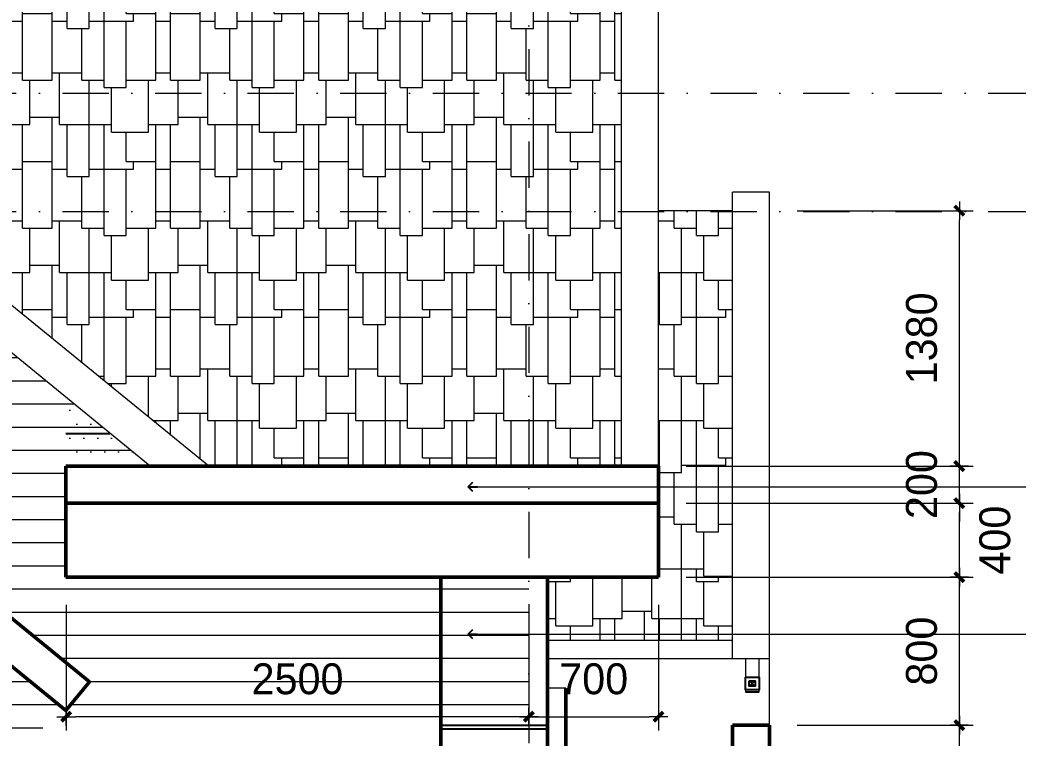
# Model space of a CAD drawing. Header units: millimetres. Extents: x 615730 to 2792744, y 139412 to 597571.
# Drawn here: x 731020 to 736412, y 293194 to 297075 of the extents above; entities that cross this region are included whole.
import ezdxf

# ---------------------------------------------------------------- set-up
doc = ezdxf.new("R2010")
doc.units = ezdxf.units.MM
doc.header["$MEASUREMENT"] = 0
doc.header["$PDMODE"] = 34
doc.linetypes.add('DASHDOT', pattern=[1, 0.5, -0.25, 0, -0.25])
doc.layers.get('0').update_dxf_attribs({"lineweight": 5})
doc.layers.add('CUADI', color=40, linetype='Continuous')
doc.layers.add('VL', color=155, linetype='Continuous')
for name, color, linetype, lineweight in [('DIM', 7, 'Continuous', 50), ('KT', 148, 'Continuous', 18), ('NET-THAY', 4, 'Continuous', 20), ('thay', 7, 'Continuous', 15), ('TIM TRUC', 149, 'DASHDOT', 9), ('VLIEU', 250, 'Continuous', 9)]:
    doc.layers.add(name, color=color, linetype=linetype, lineweight=lineweight)
doc.styles.add('VNI-AVO', font='vni-roms.shx')
doc.dimstyles.new('1-50b', dxfattribs={"dimtxt": 167, "dimasz": 50, "dimexe": 75, "dimexo": 150, "dimgap": 120, "dimtad": 1, "dimdec": 0, "dimzin": 12, "dimtxsty": 'VNI-AVO', "dimblk": ']', "dimcen": 0, "dimdle": 50, "dimclrd": 252, "dimclre": 252, "dimclrt": 2, "dimadec": 0, "dimazin": 0, "dimtfac": 1, "dimtdec": 0, "dimtix": 1, "dimtmove": 2, "dimatfit": 0, "dimldrblk": 'OPEN90', "dimfxl": 1, "dimlwd": -1, "dimlwe": -1, "dimarcsym": 0})
pattern_1 = [(0, (1073.85, -531.1), (0, 800), [-280, 80, -160, 80, -200]), (0, (1073.85, -491.1), (0, 800), [-120, 160, -80, 160, -280]), (0, (1073.85, -331.1), (0, 800), [-40, 200, -560]), (0, (1073.85, -291.1), (0, 800), [40, -200, 160, -160, 240]), (0, (1073.85, -251.1), (0, 800), [-400, 160, -240]), (0, (1073.85, -91.1), (0, 800), [120, -680]), (0, (1073.85, -51.1), (0, 800), [-120, 160, -80, 160, -160, 120]), (0, (1073.85, -11.1), (0, 800), [-280, 80, -160, 160, -120]), (0, (1073.85, 228.9), (0, 800), [-600, 120, -80]), (0, (1073.85, 268.9), (0, 800), [160, -560, 80]), (90, (1073.85, -531.1), (-800, 5e-14), [240, -200, 360]), (90, (1113.85, -531.1), (-800, 5e-14), [-200, 240, -360]), (90, (1193.85, -531.1), (-800, 5e-14), [-40, 160, -240, 360]), (90, (1233.85, -531.1), (-800, 5e-14), [40, -760]), (90, (1313.85, -531.1), (-800, 5e-14), [-200, 280, -320]), (90, (1353.85, -531.1), (-800, 5e-14), [240, -240, 320]), (90, (1433.85, -531.1), (-800, 5e-14), [240, -240, 320]), (90, (1473.85, -531.1), (-800, 5e-14), [-240, 240, -320]), (90, (1593.85, -531.1), (-800, 5e-14), [280, -200, 320]), (90, (1633.85, -531.1), (-800, 5e-14), [-240, 280, -280]), (90, (1673.85, -531.1), (-800, 5e-14), [240, -520, 40]), (90, (1753.85, -531.1), (-800, 5e-14), [-480, 280, -40]), (90, (1793.85, -531.1), (-800, 5e-14), [480, -280, 40])]

# ---------------------------------------------------------------- blocks, each defined once
blk = doc.blocks.new(']')
for p, q in [((1, 0), (-1, 0)), ((0, 1), (0, -1))]:
    blk.add_line(p, q)
at = {"color": 9, "const_width": 0.4}
blk.add_lwpolyline([(-0.51, -0.51), (0.51, 0.51)], dxfattribs=at)
blk = doc.blocks.new('*D610')
at = {"layer": 'DEFPOINTS', "color": 0, "ltscale": 10, "transparency": 16777216}
for p in [(735069.7, 293263.9), (736095.1, 293263.9), (734869.7, 290063.9)]:
    blk.add_point(p, dxfattribs=at)
at = {"layer": 'KT', "color": 252, "ltscale": 10, "transparency": 16777216}
for p, q in [((735219.7, 293263.9), (736170.1, 293263.9)), ((736095.1, 290113.9), (736095.1, 293213.9)), ((735019.7, 290063.9), (736170.1, 290063.9))]:
    blk.add_line(p, q, dxfattribs=at)
at = {"layer": 'KT', "color": 252, "ltscale": 10, "transparency": 16777216, "xscale": 50, "yscale": 50, "zscale": 50}
for p, rotation in [((736095.1, 293263.9), 90), ((736095.1, 290063.9), 270)]:
    blk.add_blockref(']', p, dxfattribs=dict(at, rotation=rotation))
at = {"layer": 'KT', "color": 2, "ltscale": 10, "transparency": 16777216, "insert": (735891.6, 291663.9), "char_height": 167, "attachment_point": 5, "rotation": 90, "style": 'VNI-AVO'}
blk.add_mtext('3200', dxfattribs=at)
blk = doc.blocks.new('_Open90')
at = {"color": 0, "linetype": 'ByBlock', "lineweight": -2}
for p, q in [((0, 0), (-1, 0)), ((-0.5, 0.5), (0, 0)), ((0, 0), (-0.5, -0.5))]:
    blk.add_line(p, q, dxfattribs=at)
blk = doc.blocks.new('*D611')
at = {"layer": 'DEFPOINTS', "color": 0, "ltscale": 10, "transparency": 16777216}
for p in [(734469.9, 294063.9), (736095.1, 294063.9), (735069.7, 293263.9)]:
    blk.add_point(p, dxfattribs=at)
at = {"layer": 'KT', "color": 252, "ltscale": 10, "transparency": 16777216}
for p, q in [((734619.9, 294063.9), (736170.1, 294063.9)), ((736095.1, 293313.9), (736095.1, 294013.9)), ((735219.7, 293263.9), (736170.1, 293263.9))]:
    blk.add_line(p, q, dxfattribs=at)
at = {"layer": 'KT', "color": 252, "ltscale": 10, "transparency": 16777216, "xscale": 50, "yscale": 50, "zscale": 50}
for p, rotation in [((736095.1, 294063.9), 90), ((736095.1, 293263.9), 270)]:
    blk.add_blockref(']', p, dxfattribs=dict(at, rotation=rotation))
at = {"layer": 'KT', "color": 2, "ltscale": 10, "transparency": 16777216, "insert": (735891.6, 293663.9), "char_height": 167, "attachment_point": 5, "rotation": 90, "style": 'VNI-AVO'}
blk.add_mtext('800', dxfattribs=at)
blk = doc.blocks.new('*D612')
at = {"layer": 'DEFPOINTS', "color": 0, "ltscale": 10, "transparency": 16777216}
for p in [(734469.9, 294463.9), (736095.1, 294463.9), (734469.9, 294063.9)]:
    blk.add_point(p, dxfattribs=at)
at = {"layer": 'KT', "color": 252, "ltscale": 10, "transparency": 16777216}
for p, q in [((734619.9, 294463.9), (736170.1, 294463.9)), ((736095.1, 294113.9), (736095.1, 294413.9)), ((734619.9, 294063.9), (736170.1, 294063.9))]:
    blk.add_line(p, q, dxfattribs=at)
at = {"layer": 'KT', "color": 252, "ltscale": 10, "transparency": 16777216, "xscale": 50, "yscale": 50, "zscale": 50}
for p, rotation in [((736095.1, 294463.9), 90), ((736095.1, 294063.9), 270)]:
    blk.add_blockref(']', p, dxfattribs=dict(at, rotation=rotation))
at = {"layer": 'KT', "color": 2, "ltscale": 10, "transparency": 16777216, "insert": (736287.6, 294263.9), "char_height": 167, "attachment_point": 5, "rotation": 90, "style": 'VNI-AVO'}
blk.add_mtext('400', dxfattribs=at)
blk = doc.blocks.new('*D613')
at = {"layer": 'DEFPOINTS', "color": 0, "ltscale": 10, "transparency": 16777216}
for p in [(734469.9, 294663.9), (736095.1, 294663.9), (734469.9, 294463.9)]:
    blk.add_point(p, dxfattribs=at)
at = {"layer": 'KT', "color": 252, "ltscale": 10, "transparency": 16777216}
for p, q in [((736095.1, 294713.9), (736095.1, 294763.9)), ((734619.9, 294663.9), (736170.1, 294663.9)), ((736095.1, 294463.9), (736095.1, 294663.9)), ((734619.9, 294463.9), (736170.1, 294463.9)), ((736095.1, 294413.9), (736095.1, 294363.9))]:
    blk.add_line(p, q, dxfattribs=at)
at = {"layer": 'KT', "color": 252, "ltscale": 10, "transparency": 16777216, "xscale": 50, "yscale": 50, "zscale": 50}
for p, rotation in [((736095.1, 294663.9), 270), ((736095.1, 294463.9), 90)]:
    blk.add_blockref(']', p, dxfattribs=dict(at, rotation=rotation))
at = {"layer": 'KT', "color": 2, "ltscale": 10, "transparency": 16777216, "insert": (735891.6, 294563.9), "char_height": 167, "attachment_point": 5, "rotation": 90, "style": 'VNI-AVO'}
blk.add_mtext('200', dxfattribs=at)
blk = doc.blocks.new('*D614')
at = {"layer": 'DEFPOINTS', "color": 0, "ltscale": 10, "transparency": 16777216}
for p in [(735069.7, 296044.3), (736095.1, 296044.3), (734469.9, 294663.9)]:
    blk.add_point(p, dxfattribs=at)
at = {"layer": 'KT', "color": 252, "ltscale": 10, "transparency": 16777216}
for p, q in [((735219.7, 296044.3), (736170.1, 296044.3)), ((736095.1, 294713.9), (736095.1, 295994.3)), ((734619.9, 294663.9), (736170.1, 294663.9))]:
    blk.add_line(p, q, dxfattribs=at)
at = {"layer": 'KT', "color": 252, "ltscale": 10, "transparency": 16777216, "xscale": 50, "yscale": 50, "zscale": 50}
for p, rotation in [((736095.1, 296044.3), 90), ((736095.1, 294663.9), 270)]:
    blk.add_blockref(']', p, dxfattribs=dict(at, rotation=rotation))
at = {"layer": 'KT', "color": 2, "ltscale": 10, "transparency": 16777216, "insert": (735891.6, 295354.1), "char_height": 167, "attachment_point": 5, "rotation": 90, "style": 'VNI-AVO'}
blk.add_mtext('1380', dxfattribs=at)
blk = doc.blocks.new('*D1779')
at = {"layer": 'DEFPOINTS', "color": 0, "ltscale": 10, "transparency": 16777216}
for p in [(733769.7, 294063.9), (734469.9, 294063.9), (734469.9, 293309.6)]:
    blk.add_point(p, dxfattribs=at)
at = {"layer": 'KT', "color": 252, "ltscale": 10, "transparency": 16777216}
for p, q in [((733769.7, 293913.9), (733769.7, 293234.6)), ((734469.9, 293913.9), (734469.9, 293234.6)), ((733819.7, 293309.6), (734419.9, 293309.6))]:
    blk.add_line(p, q, dxfattribs=at)
at = {"layer": 'KT', "color": 252, "ltscale": 10, "transparency": 16777216, "xscale": 50, "yscale": 50, "zscale": 50, "rotation": 180}
blk.add_blockref(']', (733769.7, 293309.6), dxfattribs=at)
at = {"layer": 'KT', "color": 252, "ltscale": 10, "transparency": 16777216, "xscale": 50, "yscale": 50, "zscale": 50}
blk.add_blockref(']', (734469.9, 293309.6), dxfattribs=at)
at = {"layer": 'KT', "color": 2, "ltscale": 10, "transparency": 16777216, "insert": (734119.8, 293513.1), "char_height": 167, "attachment_point": 5, "style": 'VNI-AVO'}
blk.add_mtext('700', dxfattribs=at)
blk = doc.blocks.new('*D1780')
at = {"layer": 'DEFPOINTS', "color": 0, "ltscale": 10, "transparency": 16777216}
for p in [(731269.9, 294063.9), (733769.7, 294063.9), (731269.9, 293309.6)]:
    blk.add_point(p, dxfattribs=at)
at = {"layer": 'KT', "color": 252, "ltscale": 10, "transparency": 16777216}
for p, q in [((731269.9, 293913.9), (731269.9, 293234.6)), ((733769.7, 293913.9), (733769.7, 293234.6)), ((733719.7, 293309.6), (731319.9, 293309.6))]:
    blk.add_line(p, q, dxfattribs=at)
at = {"layer": 'KT', "color": 252, "ltscale": 10, "transparency": 16777216, "xscale": 50, "yscale": 50, "zscale": 50, "rotation": 180}
blk.add_blockref(']', (731269.9, 293309.6), dxfattribs=at)
at = {"layer": 'KT', "color": 252, "ltscale": 10, "transparency": 16777216, "xscale": 50, "yscale": 50, "zscale": 50}
blk.add_blockref(']', (733769.7, 293309.6), dxfattribs=at)
at = {"layer": 'KT', "color": 2, "ltscale": 10, "transparency": 16777216, "insert": (732519.8, 293513.1), "char_height": 167, "attachment_point": 5, "style": 'VNI-AVO'}
blk.add_mtext('2500', dxfattribs=at)

msp = doc.modelspace()

# ---------------------------------------------------------------- hatches: boundary and pattern name
at = {"layer": 'KT', "ltscale": 10}
h = msp.add_hatch(dxfattribs=at)
h.set_pattern_fill('CEDAR', color=256, scale=800, style=0, pattern_type=2)
h.set_pattern_definition(pattern_1)
h.paths.add_polyline_path([(731268.9, 298453.9), (724869.9, 298453.9), (724869.9, 297100.1), (725869.7, 297100.1), (725869.7, 297200.1), (726069.7, 297200.1), (726069.7, 296772.1), (729453.6, 296772.1), (731268.9, 295292.5)])
h.paths.add_polyline_path([(729453.6, 296772.1), (726069.7, 296772.1), (726069.7, 294256.5), (725869.7, 294256.5), (725869.7, 294206.5), (726445, 294206.5), (728439.6, 295907.4)])
h.paths.add_polyline_path([(734269.9, 298453.9), (731268.9, 298453.9), (731268.9, 295292.5), (732040.1, 294663.9), (734269.9, 294663.9)])
h = msp.add_hatch(dxfattribs=at)
h.set_pattern_fill('LINE', color=256, scale=1000, style=0)
h.paths.add_polyline_path([(729456.5, 296511.7), (728902.6, 296039.3), (730036.1, 296039.3)])
h.paths.add_polyline_path([(730569.7, 295604.4), (730036.1, 296039.3), (728902.6, 296039.3), (728597.2, 295778.9), (730569.7, 294171.1)])
h.paths.add_polyline_path([(730569.7, 295604.4), (730569.7, 294171.1), (731395.3, 293498.1), (731268.9, 293343.1), (730868.9, 293669.1), (730868.9, 293564.3), (730916.9, 293564.3), (730916.9, 293464.3), (730868.9, 293464.3), (730868.9, 292979.6), (730918.9, 292979.6), (730918.9, 292879.6), (730868.9, 292879.6), (730868.9, 290213.9), (731372.7, 290213.9), (731339.2, 290226.8), (731390.3, 290216.4), (731356.8, 290243.1), (731395.8, 290225.5), (731382.9, 290257.3), (731403.6, 290230.3), (731408.3, 290267.7), (731413.8, 290233.4), (731428.6, 290270.8), (731425.6, 290229.7), (731446.5, 290267.7), (731439.1, 290230.6), (731457.9, 290266.5), (731447.5, 290221.5), (731460.9, 290234.2), (731460.9, 290232.4), (731477, 290213.9), (731482.8, 290213.9), (731478.1, 290250.4), (731484.6, 290256.6), (731478.5, 290247.3), (731480.3, 290233.2), (731497.7, 290244.9), (731481.4, 290224.9), (731482, 290219.9), (731506.1, 290236.5), (731488.1, 290213.9), (731500.6, 290213.9), (731518.6, 290221.2), (731508.7, 290213.9), (731542.3, 290213.9), (731507.5, 290306.2), (731557.3, 290372.8), (731555.7, 290352.6), (731508.6, 290303.4), (731520.1, 290272.8), (731595.1, 290316.3), (731582.3, 290300.3), (731521.1, 290270.1), (731542.3, 290213.9), (731614.1, 290213.9), (731623.7, 290226.9), (731602.9, 290287.1), (731617.6, 290297), (731638, 290213.9), (731672.9, 290213.9), (731698.3, 290239.5), (731693.5, 290213.9), (731698.3, 290213.9), (731732, 290238.3), (731733.5, 290243), (731734.1, 290240.1), (731734.5, 290240.1), (731782.3, 290274.8), (731811.9, 290282.6), (731779.9, 290266.9), (731827.1, 290253.5), (731779.7, 290259.6), (731779.3, 290258.9), (731823.4, 290236), (731783.5, 290238.7), (731801, 290213.9), (733029.3, 290213.9), (732995.8, 290226.8), (733046.9, 290216.4), (733013.4, 290243.1), (733052.4, 290225.5), (733039.5, 290257.3), (733060.2, 290230.3), (733064.9, 290267.7), (733070.4, 290233.4), (733085.2, 290270.8), (733082.2, 290229.7), (733103.1, 290267.7), (733095.7, 290230.6), (733114.5, 290266.5), (733104.1, 290221.5), (733117.5, 290234.2), (733117.5, 290232.4), (733133.5, 290213.9), (733139.4, 290213.9), (733134.7, 290250.4), (733141.2, 290256.6), (733135.1, 290247.3), (733136.9, 290233.2), (733154.3, 290244.9), (733138, 290224.9), (733138.6, 290219.9), (733162.7, 290236.5), (733144.7, 290213.9), (733157.1, 290213.9), (733175.2, 290221.2), (733165.3, 290213.9), (733198.9, 290213.9), (733164.1, 290306.2), (733213.9, 290372.8), (733212.3, 290352.6), (733165.2, 290303.4), (733176.7, 290272.8), (733251.7, 290316.3), (733238.9, 290300.3), (733177.7, 290270.1), (733198.9, 290213.9), (733270.7, 290213.9), (733280.3, 290226.9), (733259.5, 290287.1), (733274.2, 290297), (733294.6, 290213.9), (733329.5, 290213.9), (733354.9, 290239.5), (733350.1, 290213.9), (733354.9, 290213.9), (733388.6, 290238.3), (733390.1, 290243), (733390.7, 290240.1), (733391.1, 290240.1), (733438.9, 290274.8), (733468.5, 290282.6), (733436.5, 290266.9), (733483.7, 290253.5), (733436.3, 290259.6), (733435.9, 290258.9), (733479.9, 290236), (733440.1, 290238.7), (733457.6, 290213.9), (733769.7, 290213.9), (733769.7, 290963.9), (733294.7, 290963.9), (732818.6, 290963.9), (732218.8, 290963.9), (731618.9, 290963.9), (731144.7, 290963.9), (731144.7, 293263.9), (731618.9, 293263.9), (732218.8, 293263.9), (732818.6, 293263.9), (733294.7, 293263.9), (733769.7, 293263.9), (733769.7, 294063.9), (731268.9, 294063.9), (731268.9, 294663.9), (731723.6, 294663.9)])
h.paths.add_polyline_path([(731646.6, 290520.1), (731629.7, 290527.5), (731625, 290523), (731629.4, 290527.7), (731627.4, 290528.6), (731617.4, 290519.6), (731644.8, 290512), (731645.6, 290513.7)], flags=16)
h.paths.add_polyline_path([(731638.3, 290556.5), (731639, 290556.6), (731638.6, 290556.9), (731637.9, 290556.7)], flags=16)
h.paths.add_polyline_path([(731669.1, 290561.8), (731664.7, 290575.1), (731673.6, 290562.4), (731679.1, 290578.7), (731680.3, 290560.5), (731693.5, 290579.5), (731688.9, 290561.4), (731716.1, 290572.9), (731701, 290557.8), (731752.8, 290560.4), (731714.2, 290551.6), (731781, 290544.8), (731719.1, 290546.3), (731755.7, 290524.7), (731703.1, 290545.2), (731736.1, 290516.7), (731693.8, 290543.7), (731706.4, 290519.3), (731707, 290520.3), (731705, 290522.1), (731693.8, 290543.7), (731736.1, 290516.7), (731703.1, 290545.2), (731755.7, 290524.7), (731719.1, 290546.3), (731781, 290544.8), (731714.2, 290551.6), (731742.7, 290558.1), (731743.4, 290559.9), (731701, 290557.8), (731716.1, 290572.9), (731688.9, 290561.4), (731693.5, 290579.5), (731680.3, 290560.5), (731679.1, 290578.7), (731672.8, 290560.1)], flags=16)
h.paths.add_polyline_path([(731683.1, 290430.3), (731682.7, 290430.4), (731690.1, 290358.9), (731779.1, 290442.6), (731778.8, 290415.3), (731690.4, 290356.2), (731697.8, 290284.7), (731705.6, 290280.6), (731703.6, 290306.8), (731724.2, 290280.5), (731725.6, 290306.5), (731737, 290278.8), (731732.8, 290279.6), (731721.4, 290279.4), (731707.3, 290277), (731695.9, 290271.1), (731686.6, 290262.7), (731684.6, 290254.3), (731684.7, 290254.1), (731687.3, 290254.2), (731685.2, 290252.7), (731687, 290247.8), (731695.7, 290244.9), (731715.1, 290242.7), (731715.1, 290242.6), (731712.9, 290243), (731692.9, 290245.2), (731651.9, 290228.6), (731684, 290251.8), (731684.6, 290254.1), (731652.1, 290253.1), (731678, 290264.9), (731651.9, 290272.6), (731694.5, 290273), (731675.1, 290296.6), (731697.8, 290284.7), (731697.3, 290290.2), (731591, 290400.3), (731623.9, 290387.2), (731695.9, 290302.9), (731682.7, 290430.4), (731610.4, 290452.6), (731603.3, 290465.8), (731682.6, 290435.2)], flags=16)
h.paths.add_polyline_path([(731490.1, 290367.2), (731488.9, 290366.9), (731489.2, 290365.7), (731489.3, 290365.6)], flags=16)
h.paths.add_polyline_path([(731446.4, 290368.1), (731447.6, 290368.6), (731446, 290368.9)], flags=16)
h.paths.add_polyline_path([(731461.9, 290410.6), (731470.9, 290389.1), (731473.3, 290411.5), (731476.4, 290389.9), (731484.5, 290410.3), (731484.6, 290388.8), (731505.3, 290405), (731489.2, 290385.5), (731524.6, 290394.1), (731490.9, 290379.1), (731544, 290374.2), (731491.3, 290368.2), (731490.8, 290374), (731489, 290378.7), (731483.4, 290385.3), (731480.5, 290386.8), (731469.9, 290388), (731459.9, 290387), (731448.6, 290379.6), (731442.9, 290371.3), (731413.1, 290387.1), (731442.2, 290380.6), (731425.4, 290396.1), (731452.4, 290388), (731443.9, 290406.7), (731460.1, 290387.8)], flags=16)
h.paths.add_polyline_path([(731878.6, 290425.9), (731883.7, 290425), (731896.6, 290414.9), (731900.8, 290418.3), (731901.1, 290437.2), (731886, 290431), (731881, 290454.5), (731871, 290427.9), (731870.4, 290422.7)], flags=16)
h.paths.add_polyline_path([(731874, 290386.1), (731849.9, 290378.8), (731849.6, 290377.4), (731850.4, 290352.1), (731850.5, 290352.2)], flags=16)
h.paths.add_polyline_path([(731875.3, 290402.8), (731826.3, 290401.7), (731827, 290386.4), (731827.9, 290386.5)], flags=16)
h.paths.add_polyline_path([(731883, 290396.3), (731882, 290397.8), (731881.9, 290397.7)], flags=16)
h.paths.add_polyline_path([(731924.5, 290303.1), (731922.3, 290353.3), (731912.9, 290361.6), (731912.4, 290360.1)], flags=17)
h.paths.add_polyline_path([(731866.2, 290419.8), (731812.5, 290423.9), (731827.5, 290288.8), (731912.7, 290316.8), (731909.7, 290295.3), (731830, 290288.1), (731827.9, 290284.9), (731812.4, 290424.8), (731817.7, 290423.5), (731870.1, 290419.5), (731869.5, 290421.8), (731831.5, 290446.2)], flags=16)
h.paths.add_polyline_path([(731452.9, 290363.3), (731467.9, 290364.1), (731467.9, 290364), (731472.6, 290364), (731478, 290364.8), (731473.1, 290326.5), (731468.2, 290361.7), (731446.8, 290329), (731455.9, 290361.6), (731455.2, 290362.1), (731421.6, 290339.7), (731447, 290366.7)], flags=16)
h.paths.add_polyline_path([(731938.2, 290392.3), (731931.4, 290380.9), (731960, 290375.3), (731939.7, 290371), (731976.6, 290353.7), (731951.9, 290358.1), (731981.6, 290331.9), (731934.2, 290352.3), (731957.8, 290309.6), (731921.8, 290350), (731933.7, 290358.5), (731929.6, 290374.1), (731922.4, 290385.5), (731918.1, 290391.2)], flags=16)
h.paths.add_polyline_path([(733294.9, 290556.5), (733295.6, 290556.6), (733295.2, 290556.9), (733294.5, 290556.7)], flags=16)
h.paths.add_polyline_path([(733303.2, 290520.1), (733286.3, 290527.5), (733281.6, 290523), (733286, 290527.7), (733284, 290528.6), (733274, 290519.6), (733301.3, 290512), (733302.2, 290513.7)], flags=16)
h.paths.add_polyline_path([(733325.7, 290561.8), (733321.3, 290575.1), (733330.2, 290562.4), (733335.7, 290578.7), (733336.9, 290560.5), (733350.1, 290579.5), (733345.5, 290561.4), (733372.7, 290572.9), (733357.6, 290557.8), (733409.4, 290560.4), (733370.8, 290551.6), (733437.6, 290544.8), (733375.7, 290546.3), (733412.3, 290524.7), (733359.7, 290545.2), (733392.6, 290516.7), (733350.4, 290543.7), (733363, 290519.3), (733363.6, 290520.3), (733361.6, 290522.1), (733350.4, 290543.7), (733392.6, 290516.7), (733359.7, 290545.2), (733412.3, 290524.7), (733375.7, 290546.3), (733437.6, 290544.8), (733370.8, 290551.6), (733399.3, 290558.1), (733400, 290559.9), (733357.6, 290557.8), (733372.7, 290572.9), (733345.5, 290561.4), (733350.1, 290579.5), (733336.9, 290560.5), (733335.7, 290578.7), (733329.4, 290560.1)], flags=16)
h.paths.add_polyline_path([(733146.7, 290367.2), (733145.5, 290366.9), (733145.8, 290365.7), (733145.9, 290365.6)], flags=16)
h.paths.add_polyline_path([(733103, 290368.1), (733104.2, 290368.6), (733102.6, 290368.9)], flags=16)
h.paths.add_polyline_path([(733100.5, 290406.7), (733116.7, 290387.8), (733118.5, 290410.6), (733127.5, 290389.1), (733129.9, 290411.5), (733133, 290389.9), (733141.1, 290410.3), (733141.2, 290388.8), (733161.9, 290405), (733145.8, 290385.5), (733181.2, 290394.1), (733147.5, 290379.1), (733200.6, 290374.2), (733147.9, 290368.2), (733147.4, 290374), (733145.6, 290378.7), (733140, 290385.3), (733137.1, 290386.8), (733126.5, 290388), (733116.5, 290387), (733105.2, 290379.6), (733099.5, 290371.3), (733069.7, 290387.1), (733098.8, 290380.6), (733082, 290396.1), (733109, 290388)], flags=16)
h.paths.add_polyline_path([(733339.7, 290430.3), (733339.3, 290430.4), (733346.7, 290358.9), (733435.7, 290442.6), (733435.4, 290415.3), (733347, 290356.2), (733354.4, 290284.7), (733362.2, 290280.6), (733360.2, 290306.8), (733380.8, 290280.5), (733382.1, 290306.5), (733393.6, 290278.8), (733389.3, 290279.6), (733378, 290279.4), (733363.9, 290277), (733352.5, 290271.1), (733343.2, 290262.7), (733341.2, 290254.3), (733341.3, 290254.1), (733343.9, 290254.2), (733341.8, 290252.7), (733343.6, 290247.8), (733352.3, 290244.9), (733371.7, 290242.7), (733371.7, 290242.6), (733369.5, 290243), (733349.5, 290245.2), (733308.5, 290228.6), (733340.6, 290251.8), (733341.1, 290254.1), (733308.7, 290253.1), (733334.6, 290264.9), (733308.5, 290272.6), (733351.1, 290273), (733331.7, 290296.6), (733354.4, 290284.7), (733353.9, 290290.2), (733247.6, 290400.3), (733280.5, 290387.2), (733352.5, 290302.9), (733339.3, 290430.4), (733267, 290452.6), (733259.9, 290465.8), (733339.2, 290435.2)], flags=16)
h.paths.add_polyline_path([(733103.6, 290366.7), (733109.5, 290363.3), (733124.5, 290364.1), (733124.5, 290364), (733129.2, 290364), (733134.6, 290364.8), (733129.7, 290326.5), (733124.8, 290361.7), (733103.4, 290329), (733112.5, 290361.6), (733111.8, 290362.1), (733078.2, 290339.7)], flags=16)
h.paths.add_polyline_path([(733530.6, 290386.1), (733506.5, 290378.8), (733506.2, 290377.4), (733507, 290352.1), (733507.1, 290352.2)], flags=16)
h.paths.add_polyline_path([(733531.9, 290402.8), (733482.9, 290401.7), (733483.6, 290386.4), (733484.5, 290386.5)], flags=16)
h.paths.add_polyline_path([(733539.6, 290396.3), (733538.6, 290397.8), (733538.5, 290397.7)], flags=16)
h.paths.add_polyline_path([(733522.8, 290419.8), (733488, 290446.2), (733525.5, 290422.1), (733525.9, 290422.3), (733514.8, 290463.9), (733529, 290431.5), (733537.6, 290454.5), (733542.6, 290431), (733557.7, 290437.2), (733557.4, 290418.3), (733570.5, 290429.1), (733567.8, 290406.8), (733583.6, 290407.3), (733579.8, 290391.5), (733594.8, 290392.3), (733588, 290380.9), (733616.6, 290375.3), (733596.3, 290371), (733633.2, 290353.7), (733608.5, 290358.1), (733638.2, 290331.9), (733590.8, 290352.3), (733614.4, 290309.6), (733579.1, 290349.3), (733581.1, 290303.1), (733568.4, 290362.6), (733580.7, 290351.7), (733590.3, 290358.5), (733586.2, 290374.1), (733579, 290385.5), (733571.4, 290395.5), (733557.9, 290411.2), (733540.3, 290425), (733535.2, 290425.9), (733527, 290422.7), (733525.6, 290412.4), (733522.9, 290411.7), (733469, 290424.8), (733469.1, 290423.9)], flags=16)
h.paths.add_polyline_path([(733487.9, 290290.1), (733569.3, 290316.8), (733566.3, 290295.3), (733486.6, 290288.1)], flags=16)
h = msp.add_hatch(dxfattribs=at)
h.set_pattern_fill('CEDAR', color=256, scale=800, style=0, pattern_type=2)
h.set_pattern_definition(pattern_1)
h.paths.add_polyline_path([(734869.7, 296043.7), (734469.9, 296043.7), (734469.9, 294663.9), (734469.9, 294063.9), (734869.7, 294063.9)])
h = msp.add_hatch(dxfattribs=at)
h.set_pattern_fill('CEDAR', color=256, scale=800, style=0, pattern_type=2)
h.set_pattern_definition([(0, (1073.85, 0), (0, 800), [-280, 80, -160, 80, -200]), (0, (1073.85, 40), (0, 800), [-120, 160, -80, 160, -280]), (0, (1073.85, 200), (0, 800), [-40, 200, -560]), (0, (1073.85, 240), (0, 800), [40, -200, 160, -160, 240]), (0, (1073.85, 280), (0, 800), [-400, 160, -240]), (0, (1073.85, 440), (0, 800), [120, -680]), (0, (1073.85, 480), (0, 800), [-120, 160, -80, 160, -160, 120]), (0, (1073.85, 520), (0, 800), [-280, 80, -160, 160, -120]), (0, (1073.85, 760), (0, 800), [-600, 120, -80]), (0, (1073.85, 800), (0, 800), [160, -560, 80]), (90, (1073.85, 0), (-800, 5e-14), [240, -200, 360]), (90, (1113.85, 0), (-800, 5e-14), [-200, 240, -360]), (90, (1193.85, 0), (-800, 5e-14), [-40, 160, -240, 360]), (90, (1233.85, 0), (-800, 5e-14), [40, -760]), (90, (1313.85, 0), (-800, 5e-14), [-200, 280, -320]), (90, (1353.85, 0), (-800, 5e-14), [240, -240, 320]), (90, (1433.85, 0), (-800, 5e-14), [240, -240, 320]), (90, (1473.85, 0), (-800, 5e-14), [-240, 240, -320]), (90, (1593.85, 0), (-800, 5e-14), [280, -200, 320]), (90, (1633.85, 0), (-800, 5e-14), [-240, 280, -280]), (90, (1673.85, 0), (-800, 5e-14), [240, -520, 40]), (90, (1753.85, 0), (-800, 5e-14), [-480, 280, -40]), (90, (1793.85, 0), (-800, 5e-14), [480, -280, 40])])
h.paths.add_polyline_path([(734869.7, 293721.5), (734869.7, 294063.9), (733969.3, 294063.9), (733869.7, 294063.9), (733869.7, 293721.5)])
at = {"layer": 'VL', "ltscale": 10}
h = msp.add_hatch(dxfattribs=at)
h.set_pattern_fill('LINE', color=256, scale=2000, style=0)
h.set_pattern_definition([(0, (112653, 2090.59), (0, 250), [])])
h.paths.add_polyline_path([(731723.6, 294663.9), (731268.9, 295034.4), (731268.9, 294663.9)])
at = {"layer": 'VLIEU', "ltscale": 10}
h = msp.add_hatch(dxfattribs=at)
h.set_pattern_fill('DOTS', color=256, scale=1200, style=0)
h.set_pattern_definition([(0, (112653.004, 2090.585), (37.5, 75), [0, -75])])
h.paths.add_polyline_path([(731723.6, 294663.9), (731268.9, 295034.4), (731268.9, 294663.9)])

# ---------------------------------------------------------------- linework, layer by layer
at = {"layer": 'CUADI'}
for p, q in [((734960.2, 293502.9), (734992.9, 293475)), ((734992.9, 293502.9), (734960.2, 293475)), ((734960.2, 293502.9), (734992.9, 293475)), ((734992.9, 293502.9), (734960.2, 293475)), ((734960.2, 293502.9), (734992.9, 293475)), ((734992.9, 293502.9), (734960.2, 293475)), ((734960.2, 293502.9), (734992.9, 293475)), ((734992.9, 293502.9), (734960.2, 293475)), ((734960.2, 293502.9), (734992.9, 293475)), ((734992.9, 293502.9), (734960.2, 293475)), ((734960.2, 293502.9), (734992.9, 293475)), ((734992.9, 293502.9), (734960.2, 293475)), ((734960.2, 293502.9), (734992.9, 293475)), ((734992.9, 293502.9), (734960.2, 293475)), ((734960.2, 293502.9), (734992.9, 293475)), ((734992.9, 293502.9), (734960.2, 293475)), ((734960.2, 293502.9), (734992.9, 293475)), ((734992.9, 293502.9), (734960.2, 293475)), ((734960.2, 293502.9), (734992.9, 293475)), ((734992.9, 293502.9), (734960.2, 293475)), ((734960.2, 293502.9), (734992.9, 293475)), ((734992.9, 293502.9), (734960.2, 293475)), ((734960.2, 293502.9), (734992.9, 293475)), ((734992.9, 293502.9), (734960.2, 293475)), ((734960.2, 293502.9), (734992.9, 293475)), ((734992.9, 293502.9), (734960.2, 293475)), ((734960.2, 293502.9), (734992.9, 293475)), ((734992.9, 293502.9), (734960.2, 293475)), ((734960.2, 293502.9), (734992.9, 293475)), ((734992.9, 293502.9), (734960.2, 293475)), ((734940.2, 293444.6), (735012.9, 293444.6)), ((734940.2, 293444.6), (735012.9, 293444.6)), ((734940.2, 293444.6), (735012.9, 293444.6)), ((734940.2, 293444.6), (735012.9, 293444.6)), ((734940.2, 293444.6), (735012.9, 293444.6)), ((734940.2, 293444.6), (735012.9, 293444.6)), ((734940.2, 293444.6), (735012.9, 293444.6)), ((734940.2, 293444.6), (735012.9, 293444.6)), ((734940.2, 293444.6), (735012.9, 293444.6)), ((734940.2, 293444.6), (735012.9, 293444.6)), ((734940.2, 293444.6), (735012.9, 293444.6)), ((734940.2, 293444.6), (735012.9, 293444.6)), ((734940.2, 293444.6), (735012.9, 293444.6)), ((734940.2, 293444.6), (735012.9, 293444.6)), ((734940.2, 293444.6), (735012.9, 293444.6))]:
    msp.add_line(p, q, dxfattribs=at)
for points in [[(734940.2, 293522.9), (735012.9, 293522.9), (735012.9, 293455), (734940.2, 293455)], [(734940.2, 293522.9), (735012.9, 293522.9), (735012.9, 293455), (734940.2, 293455)], [(734940.2, 293522.9), (735012.9, 293522.9), (735012.9, 293455), (734940.2, 293455)], [(734940.2, 293522.9), (735012.9, 293522.9), (735012.9, 293455), (734940.2, 293455)], [(734940.2, 293522.9), (735012.9, 293522.9), (735012.9, 293455), (734940.2, 293455)], [(734940.2, 293522.9), (735012.9, 293522.9), (735012.9, 293455), (734940.2, 293455)], [(734940.2, 293522.9), (735012.9, 293522.9), (735012.9, 293455), (734940.2, 293455)], [(734940.2, 293522.9), (735012.9, 293522.9), (735012.9, 293455), (734940.2, 293455)], [(734940.2, 293522.9), (735012.9, 293522.9), (735012.9, 293455), (734940.2, 293455)], [(734940.2, 293522.9), (735012.9, 293522.9), (735012.9, 293455), (734940.2, 293455)], [(734940.2, 293522.9), (735012.9, 293522.9), (735012.9, 293455), (734940.2, 293455)], [(734940.2, 293522.9), (735012.9, 293522.9), (735012.9, 293455), (734940.2, 293455)], [(734940.2, 293522.9), (735012.9, 293522.9), (735012.9, 293455), (734940.2, 293455)], [(734940.2, 293522.9), (735012.9, 293522.9), (735012.9, 293455), (734940.2, 293455)], [(734940.2, 293522.9), (735012.9, 293522.9), (735012.9, 293455), (734940.2, 293455)], [(734960.2, 293502.9), (734992.9, 293502.9), (734992.9, 293475), (734960.2, 293475)], [(734960.2, 293502.9), (734992.9, 293502.9), (734992.9, 293475), (734960.2, 293475)], [(734960.2, 293502.9), (734992.9, 293502.9), (734992.9, 293475), (734960.2, 293475)], [(734960.2, 293502.9), (734992.9, 293502.9), (734992.9, 293475), (734960.2, 293475)], [(734960.2, 293502.9), (734992.9, 293502.9), (734992.9, 293475), (734960.2, 293475)], [(734960.2, 293502.9), (734992.9, 293502.9), (734992.9, 293475), (734960.2, 293475)], [(734960.2, 293502.9), (734992.9, 293502.9), (734992.9, 293475), (734960.2, 293475)], [(734960.2, 293502.9), (734992.9, 293502.9), (734992.9, 293475), (734960.2, 293475)], [(734960.2, 293502.9), (734992.9, 293502.9), (734992.9, 293475), (734960.2, 293475)], [(734960.2, 293502.9), (734992.9, 293502.9), (734992.9, 293475), (734960.2, 293475)], [(734960.2, 293502.9), (734992.9, 293502.9), (734992.9, 293475), (734960.2, 293475)], [(734960.2, 293502.9), (734992.9, 293502.9), (734992.9, 293475), (734960.2, 293475)], [(734960.2, 293502.9), (734992.9, 293502.9), (734992.9, 293475), (734960.2, 293475)], [(734960.2, 293502.9), (734992.9, 293502.9), (734992.9, 293475), (734960.2, 293475)], [(734960.2, 293502.9), (734992.9, 293502.9), (734992.9, 293475), (734960.2, 293475)]]:
    msp.add_lwpolyline(points, close=True, dxfattribs=at)
at = {"layer": 'DIM', "ltscale": 10}
for p, q in [((731395.3, 293498.1), (728439.6, 295907.4)), ((731268.9, 293343.1), (728442.5, 295647)), ((731268.9, 294063.9), (731268.9, 294663.9)), ((734469.9, 294663.9), (731268.9, 294663.9)), ((734469.9, 294663.9), (734469.9, 294063.9)), ((734469.9, 294463.9), (731268.9, 294463.9)), ((734469.9, 294063.9), (731268.9, 294063.9)), ((733294.7, 294063.9), (733294.7, 289963.9)), ((733869.7, 290063.9), (733869.7, 294063.9)), ((731268.9, 293343.1), (731395.3, 293498.1)), ((733969.7, 290063.9), (733969.7, 293463.9)), ((734869.7, 289613.9), (734869.7, 293263.9)), ((735069.7, 293263.9), (734869.7, 293263.9)), ((735069.7, 289613.9), (735069.7, 293263.9))]:
    msp.add_line(p, q, dxfattribs=at)
at = {"layer": 'NET-THAY'}
for p, q in [((734269.9, 294663.9), (734269.9, 298553.9, -0.4)), ((734469.9, 294663.9), (734469.9, 298553.9, -0.4)), ((732040.1, 294663.9), (729453.6, 296772.1)), ((731723.6, 294663.9), (729456.5, 296511.7)), ((734869.7, 293621.5), (734869.7, 296143.7, -0.4)), ((735069.7, 296143.7, -0.4), (734869.7, 296143.7, -0.4)), ((735069.7, 293621.5), (735069.7, 296143.7, -0.4)), ((734869.7, 296043.7, -0.4), (734469.9, 296043.7, -0.4)), ((734869.7, 293721.5), (733869.7, 293721.5)), ((735069.7, 293621.5), (733869.7, 293621.5)), ((735069.7, 293263.9), (735069.7, 293621.5)), ((733969.7, 293463.9), (733869.7, 293463.9))]:
    msp.add_line(p, q, dxfattribs=at)
at = {"layer": 'thay'}
for p, q in [((734940.2, 293621.5), (734940.2, 293444.6)), ((735012.9, 293444.6), (735012.9, 293621.5))]:
    msp.add_line(p, q, dxfattribs=at)
at = {"layer": 'TIM TRUC', "ltscale": 500}
for p, q in [((733769.7, 299417.9), (733769.7, 287517.3)), ((720247.8, 296679.9), (736811.3, 296679.9)), ((720247.8, 296039.3), (736811.3, 296039.3))]:
    msp.add_line(p, q, dxfattribs=at)
at = {"layer": 'VL', "ltscale": 10}
for p, q in [((733294.7, 293263.9), (733869.1, 293263.9)), ((733294.7, 293243.9), (733869.1, 293243.9))]:
    msp.add_line(p, q, dxfattribs=at)

# ---------------------------------------------------------------- dimensions: what is measured, and where the dimension line sits
at = {"layer": 'KT', "ltscale": 10}
for base, p1, p2, picture, middle in [((736095.1, 296044.3), (734469.9, 294663.9), (735069.7, 296044.3), '*D614', (735891.6, 295354.1)), ((736095.1, 294663.9), (734469.9, 294463.9), (734469.9, 294663.9), '*D613', (735891.6, 294563.9)), ((736095.1, 294063.9), (735069.7, 293263.9), (734469.9, 294063.9), '*D611', (735891.6, 293663.9)), ((736095.1, 293263.9), (734869.7, 290063.9), (735069.7, 293263.9), '*D610', (735891.6, 291663.9))]:
    dim = msp.add_linear_dim(base=base, p1=p1, p2=p2, angle=90, dimstyle='1-50b', dxfattribs=at)
    dim.commit()
    dim.dimension.update_dxf_attribs({"geometry": picture, "text_midpoint": middle})
dim = msp.add_linear_dim(base=(736095.1, 294463.9), p1=(734469.9, 294063.9), p2=(734469.9, 294463.9), angle=90, dimstyle='1-50b', dxfattribs=at)
dim.commit()
dim.dimension.update_dxf_attribs({"geometry": '*D612', "text_midpoint": (736287.6, 294263.9), "dimtype": 160})
for base, p2, picture, middle in [((731269.9, 293309.6), (731269.9, 294063.9), '*D1780', (732519.8, 293513.1)), ((734469.9, 293309.6), (734469.9, 294063.9), '*D1779', (734119.8, 293513.1))]:
    dim = msp.add_linear_dim(base=base, p1=(733769.7, 294063.9), p2=p2, dimstyle='1-50b', dxfattribs=at)
    dim.commit()
    dim.dimension.update_dxf_attribs({"geometry": picture, "text_midpoint": middle})

# ---------------------------------------------------------------- leaders
for points in [[(733441.5, 294551.3), (739353.9, 294551.3)], [(733441.5, 293755.6), (739345.9, 293755.6)]]:
    msp.add_leader(points, dimstyle='1-50b', override={"dimgap": 120, "dimtad": 0}, dxfattribs=at)

doc.saveas('drawing.dxf')
